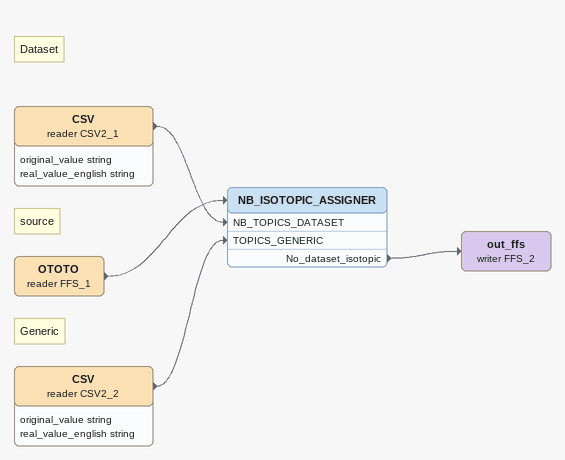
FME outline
Note: source
OTOTO (reader FFS_1)
    -> NB_ISOTOPIC_ASSIGNER
Note: Dataset
CSV (reader CSV2_1)
    attributes: original_value string, real_value_english string
    -> NB_ISOTOPIC_ASSIGNER [NB_TOPICS_DATASET]
Note: Generic
CSV (reader CSV2_2)
    attributes: original_value string, real_value_english string
    -> NB_ISOTOPIC_ASSIGNER [TOPICS_GENERIC]
NB_ISOTOPIC_ASSIGNER
    No_dataset_isotopic -> out_ffs (writer FFS_2)
out_ffs (writer FFS_2)
